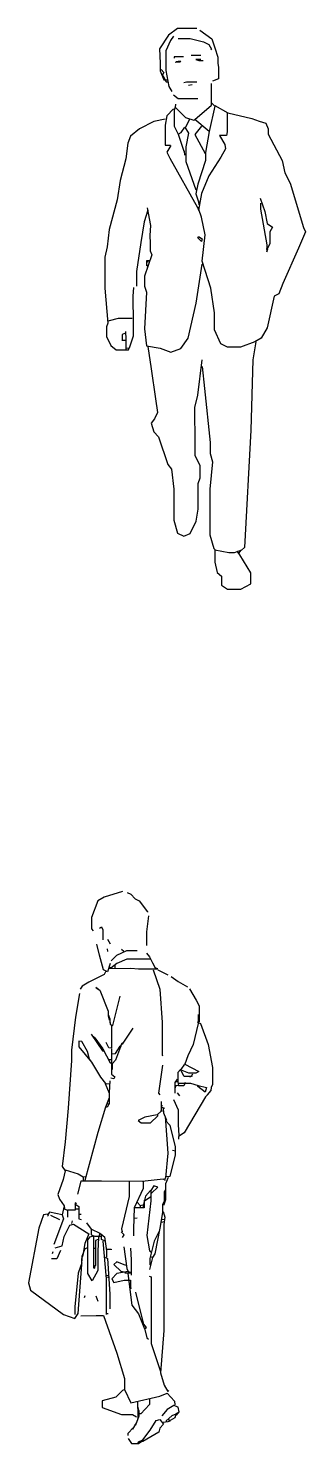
# Model space of a CAD drawing. Header units: millimetres. Extents: x 240 to 275, y 328 to 510.
import ezdxf

# ---------------------------------------------------------------- set-up
doc = ezdxf.new("R2010")
doc.units = ezdxf.units.MM
doc.layers.add('Standard', color=7, linetype='Continuous')

msp = doc.modelspace()

# ---------------------------------------------------------------- linework, layer by layer
at = {"layer": 'Standard', "color": 4, "linetype": 'Continuous'}
for points in [[(261.42, 510.27), (258.95, 510.27), (257.75, 509.37), (256.62, 507.64), (256.69, 505.77), (256.69, 504.77), (257.15, 503.64), (257.62, 503.64)], [(261.82, 510.04), (263.35, 508.91), (263.75, 507.77), (264.12, 506.57), (264.12, 505.77), (264.19, 505.24), (264.19, 503.77), (263.42, 503.44)], [(258.42, 509.24), (258.02, 508.71), (257.42, 507.37), (257.42, 504.84), (257.82, 502.77), (258.22, 502.11)], [(259.02, 508.97), (260.55, 508.97), (262.29, 508.51), (262.95, 508.17), (263.29, 507.57), (263.22, 507.51)], [(259.69, 506.61), (258.49, 506.61), (258.49, 506.44)], [(258.62, 505.91), (259.22, 505.97), (259.35, 506.04)], [(259.29, 506.04), (258.75, 505.97), (258.75, 505.91)], [(260.69, 506.81), (261.95, 506.81)], [(261.95, 506.24), (261.29, 506.24), (261.69, 506.11), (262.22, 506.11)], [(256.82, 504.97), (257.15, 504.57), (256.95, 504.17)], [(257.02, 504.17), (257.49, 503.37), (257.69, 503.37)], [(261.42, 503.34), (260.09, 503.34), (259.75, 503.24)], [(260.82, 502.97), (260.35, 502.91)], [(263.35, 500.64), (263.75, 500.24), (263.02, 496.97), (261.15, 498.51), (263.29, 500.37), (263.29, 503.17)], [(258.42, 501.71), (259.02, 501.24), (260.69, 501.24), (261.55, 501.24)], [(258.69, 500.51), (258.62, 500.11), (259.95, 498.77), (261.02, 498.44), (261.15, 498.51)], [(263.75, 500.31), (265.42, 499.37), (268.49, 498.64), (269.42, 498.31), (270.29, 498.04), (270.59, 497.31), (270.59, 496.64), (272.42, 493.24), (272.75, 491.64), (273.42, 490.31), (275.15, 484.57), (275.42, 484.04), (274.49, 481.91), (272.49, 477.37), (271.95, 476.04), (271.35, 475.71), (270.49, 471.64), (269.69, 470.31), (268.89, 469.84), (267.02, 469.14), (265.35, 469.14), (264.49, 469.57), (263.69, 471.37), (263.69, 473.57), (263.22, 476.77), (262.09, 480.24), (262.49, 483.64), (262.02, 485.91), (261.69, 486.91)], [(257.35, 498.57), (255.89, 498.24), (254.02, 497.31), (252.89, 496.37), (252.55, 495.44), (252.29, 493.44), (251.55, 490.64), (251.15, 488.17), (250.15, 484.31), (249.89, 482.11), (249.59, 480.77), (249.59, 476.77), (249.95, 472.24), (249.79, 471.77), (249.79, 470.51), (250.35, 469.37), (251.02, 468.81), (252.62, 468.81), (252.69, 469.04)], [(258.42, 499.91), (257.55, 498.97), (257.35, 497.77), (257.35, 495.21), (258.02, 495.21)], [(258.62, 500.11), (258.52, 499.71), (258.52, 497.64), (259.02, 496.64), (259.42, 496.84), (259.89, 497.51), (260.35, 496.77), (259.99, 494.97), (259.99, 493.11), (261.29, 489.44)], [(260.49, 498.51), (259.95, 497.51)], [(265.32, 499.37), (265.32, 496.91), (265.22, 496.47), (264.35, 496.47), (265.02, 495.31), (265.09, 494.71), (264.49, 493.64), (262.95, 491.24), (262.02, 488.97), (261.62, 486.84)], [(259.02, 496.64), (259.75, 494.44)], [(262.02, 497.64), (261.15, 496.57), (262.49, 494.11)], [(263.02, 496.97), (262.52, 494.24), (262.52, 493.24), (261.55, 490.17), (261.29, 488.91), (261.62, 487.91), (261.82, 487.91)], [(258.09, 495.17), (257.55, 494.31), (257.95, 493.51), (261.49, 487.17)], [(259.89, 493.91), (259.82, 494.44), (259.89, 494.44)], [(261.62, 487.91), (261.69, 487.51)], [(269.55, 488.37), (269.89, 487.51), (270.15, 486.64), (270.49, 485.11), (271.15, 484.64), (270.82, 484.04), (270.82, 482.51), (270.49, 481.77), (270.35, 481.77)], [(269.62, 487.71), (269.62, 486.97), (270.42, 482.37), (270.42, 481.44), (270.55, 481.77)], [(255.09, 486.84), (254.62, 485.31), (254.22, 482.64), (253.65, 478.91), (253.65, 477.04)], [(255.02, 487.11), (255.45, 484.84), (255.37, 483.57), (255.4, 482.57), (255.4, 481.57), (255.62, 481.04), (254.69, 478.31), (254.69, 477.04), (254.95, 476.24), (254.69, 471.51), (254.95, 469.31), (256.69, 469.04), (258.09, 468.51), (259.35, 468.97), (260.29, 470.31), (261.35, 474.84), (262.09, 479.84), (262.15, 479.84)], [(261.69, 486.77), (261.55, 487.17), (261.69, 487.17)], [(261.62, 483.44), (262.09, 483.11), (262.02, 482.77), (261.55, 483.24), (261.62, 483.44)], [(254.99, 479.64), (254.99, 480.31), (255.29, 480.31)], [(255.15, 480.31), (255.02, 480.11)], [(255.09, 479.71), (255.02, 479.44)], [(253.25, 476.84), (253.2, 475.71), (253.21, 472.24), (253.21, 470.57), (252.69, 469.04), (252.35, 468.97)], [(253.09, 472.87), (251.29, 472.87), (250.15, 472.57), (249.95, 472.51)], [(252.22, 470.97), (251.79, 470.77), (251.79, 470.11)], [(252.25, 471.17), (252.27, 470.17), (252.27, 468.71)], [(251.75, 470.04), (252.22, 470.04)], [(255.09, 469.24), (255.55, 466.37), (256.09, 462.51), (256.35, 460.71), (255.95, 459.91), (255.55, 459.37), (255.89, 458.24), (256.49, 457.57), (257.69, 454.04), (258.15, 453.44), (258.45, 450.84), (258.45, 446.84), (258.95, 445.17), (259.75, 444.77), (260.55, 445.11), (261.35, 446.71), (261.59, 448.24), (261.59, 451.57), (261.85, 452.31), (261.85, 453.84), (261.22, 455.17), (261.19, 457.71), (261.14, 460.31), (261.14, 461.37), (261.55, 462.97), (262.09, 467.51)], [(269.02, 469.84), (268.62, 467.51), (268.35, 458.44), (267.55, 443.31), (267.15, 442.97), (266.22, 442.61), (265.55, 442.61), (263.75, 442.97), (263.75, 441.44), (264.02, 440.11), (264.59, 439.64), (264.59, 438.44), (265.35, 437.94), (267.09, 437.94), (268.35, 438.64), (268.35, 440.04), (266.95, 442.37), (266.62, 442.84)], [(262.09, 466.64), (262.42, 463.84), (263.15, 456.84), (263.15, 455.44), (263.42, 454.37), (263.09, 450.84), (263.09, 444.97), (263.62, 443.17), (263.82, 442.97)], [(267.09, 442.97), (266.82, 442.64)]]:
    msp.add_lwpolyline(points, dxfattribs=at)
at = {"layer": 'Standard', "linetype": 'Continuous'}
for points in [[(251.87, 398.94), (249.47, 398.21), (248.67, 397.74), (247.87, 395.61), (247.87, 394.14), (248.07, 393.87)], [(252.47, 398.81), (252.93, 398.61), (253.47, 398.01), (254, 397.74), (255.07, 396.34), (255.07, 396.27)], [(248.87, 394.21), (249.13, 394.41), (249.3, 394.01), (249.3, 392.74)], [(255.2, 395.81), (254.93, 393.74), (254.93, 392.01)], [(249.93, 392.81), (250.27, 392.21)], [(250.27, 389.67), (249.93, 388.61), (249.4, 388.87), (248.87, 390.74), (248.6, 392.01), (248.53, 392.14)], [(249.87, 391.54), (249.93, 391.21)], [(250.4, 390.01), (251.13, 390.74), (252.4, 391.34), (253.73, 391.34)], [(252, 391.21), (251.73, 391.47)], [(254.93, 391.01), (255.33, 390.54), (255.73, 389.74), (256.13, 388.94)], [(250.13, 389.04), (252.93, 389.06), (253.93, 389), (256.4, 389), (256.13, 389.07)], [(255.4, 390.21), (252.4, 390.21), (251.13, 389.67), (250.33, 389.07), (250.2, 389.14)], [(250.87, 389.41), (250.87, 389.07)], [(255.8, 388.87), (256.67, 386.34), (256.97, 382.07), (256.97, 377.87), (257, 377.74)], [(256.4, 388.87), (257.67, 388.21)], [(249.67, 388.61), (249.47, 388.27), (247.53, 387.27), (246.67, 386.74), (246.4, 386.34)], [(258.13, 388.01), (259, 387.34), (260.2, 386.67)], [(246.33, 385.81), (245.8, 382.74), (245.3, 378.47), (245.3, 377.14), (244.87, 371.01), (244.47, 366.67), (244.07, 363.47), (244.47, 362.94), (244.2, 361.81), (243.53, 359.87), (243.73, 359.27), (244.33, 358.41), (244.07, 357.27), (242.47, 357.61), (242.2, 357.21), (242.27, 357.07)], [(248.4, 386.61), (248.73, 386.41)], [(248.47, 386.54), (248.93, 386.21), (250, 383.54), (250, 382.87), (250.13, 382.34)], [(250.2, 382.41), (250.27, 381.81), (250.6, 381.67), (251.53, 385.47)], [(260.47, 386.41), (261.33, 384.94), (261.7, 384.21), (261.72, 383.34), (261.72, 382.14)], [(250.43, 381.61), (250.43, 378.74), (250.07, 378.81), (249.73, 379.47)], [(250, 383.07), (250.2, 382.54), (250.2, 382.01)], [(261.57, 383.07), (261.57, 381.94), (260.93, 379.21), (260.27, 377.74), (259.87, 376.67)], [(261.47, 382.14), (261.87, 381.94), (262.87, 379.21), (263.43, 376.27), (263.43, 374.07), (263.27, 373.67), (263.2, 373.27), (262.73, 372.74)], [(247.8, 377.07), (247.6, 377.34), (247.33, 378.34), (246.6, 379.61), (246.23, 379.67), (246.23, 378.94), (247.87, 376.94), (249, 375.01), (249.67, 374.21), (250.27, 374.14)], [(247.8, 380.54), (249.27, 378.41), (249.4, 378.41)], [(247.87, 380.47), (248.27, 380.07), (248.2, 380.01)], [(248.27, 380.07), (249.33, 378.67), (250.27, 376.87), (250.4, 376.87)], [(253.2, 381.34), (251.8, 379.27), (251.73, 379.27)], [(250.43, 378.67), (250.43, 375.41), (250.87, 375.07), (250.73, 374.81), (250.33, 374.87)], [(252, 379.54), (251.73, 379.27), (250.93, 377.21), (250.53, 376.74), (250.4, 376.81)], [(250.47, 378.01), (250.93, 378.07), (251.53, 379.01), (251.67, 378.94)], [(251.73, 379.21), (251.53, 379.01)], [(250, 377.27), (250.33, 377.27)], [(250.53, 376.74), (250.53, 376.01)], [(257, 376.54), (256.47, 372.94), (256.67, 372.74)], [(259.4, 376.01), (259.87, 376.67), (261.67, 375.74), (261.27, 375.51), (260.4, 375.51), (259.53, 375.87)], [(249.6, 374.21), (250.13, 372.94)], [(250.23, 374.54), (250.15, 373.01), (250.15, 371.54), (249.8, 371.61)], [(258.87, 374.74), (258.57, 374.34), (258.57, 372.94)], [(258.67, 374.47), (258.93, 374.47)], [(259.93, 374.34), (259.73, 373.91), (259.07, 373.91), (258.67, 373.94)], [(260.87, 375.41), (260.67, 375.11), (259.8, 375.11), (259.33, 376.01), (258.97, 375.61), (258.97, 374.41), (259.07, 373.94)], [(259.07, 374.24), (260.6, 374.24), (261.6, 373.94), (262.67, 373.67), (262.47, 373.07), (261.53, 373.81), (261.53, 373.87)], [(260.8, 375.14), (260.47, 375.01)], [(258.73, 373.87), (258.6, 373.54)], [(258.87, 373.01), (259.2, 372.61)], [(263.07, 373.07), (262.53, 372.47), (259.8, 367.81), (259.07, 367.34), (259.07, 367.01)], [(250.13, 372.34), (249.67, 371.14), (248.67, 367.87), (247, 361.67)], [(250.07, 371.54), (249.87, 371.14), (249.67, 371.14)], [(256.83, 371.87), (256.83, 370.61), (256.33, 370.14), (254.73, 369.87), (253.87, 369.41), (254.27, 369.11), (255.47, 369.11), (256.4, 370.01), (256.4, 370.14)], [(256.73, 370.67), (257, 370.67)], [(256.93, 371.41), (256.87, 371.14), (257.27, 371.01)], [(257.07, 371.01), (257.13, 370.41), (257.53, 369.47), (257.47, 369.41)], [(259.13, 367.54), (259.07, 368.87), (259.07, 370.74), (258.47, 372.07)], [(257.33, 369.94), (257.67, 365.21), (257.4, 362.01), (257.27, 361.87)], [(257.4, 369.41), (257.93, 368.81), (258.63, 366.01), (258.63, 365.01), (257.93, 362.21), (257.47, 362.14)], [(258.67, 365.47), (258.27, 365.54)], [(244.47, 363.07), (246.13, 362.54), (246.8, 362.14), (247.07, 362.21)], [(257.4, 361.67), (257.07, 361.87), (254.4, 361.57), (249.13, 361.59), (246.47, 361.59), (246.07, 359.94)], [(246.8, 362.14), (246.8, 361.67)], [(252.7, 361.54), (252.7, 359.61), (251.73, 355.47), (251.8, 355.07)], [(254.5, 361.61), (254.5, 360.67), (253.33, 358.14), (253.27, 355.47), (253.27, 354.54)], [(257.73, 362.07), (257.37, 361.27), (257.37, 359.21), (257.2, 358.67), (257.13, 358.47)], [(255.47, 360.41), (254.8, 359.67), (254.53, 358.47), (254.53, 358.27)], [(255.6, 360.07), (256.4, 360.81), (255.87, 361.01), (255.5, 360.41), (255.5, 359.07), (255, 354.61), (255.33, 352.61), (255.53, 352.47)], [(257.4, 360.47), (257.2, 360.21), (257.2, 359.07)], [(244.27, 358.07), (244.73, 357.87)], [(244.33, 358.41), (244.4, 358.07)], [(245.93, 358.67), (245.77, 358.81), (245.77, 357.87), (244.77, 357.87), (244.77, 356.94)], [(245.73, 358.67), (246.23, 358.34), (246.23, 356.74), (246.53, 356.67)], [(245.8, 358.01), (246.2, 358.01)], [(254.63, 359.07), (254.63, 358.17), (253.47, 358.17)], [(253.73, 358.87), (254.13, 358.47), (254.47, 358.54)], [(254.13, 358.47), (254.13, 358.21)], [(255.47, 359.54), (254.73, 359.07), (254.6, 359.07)], [(257.2, 359.01), (257, 358.54), (257, 357.54), (256.67, 355.54), (256, 352.21), (255.73, 351.74), (255.53, 351.81)], [(242.2, 357.34), (241.67, 357.27), (241.07, 355.54), (239.73, 348.47), (240, 347.54), (244.27, 344.41), (245.73, 343.87), (246.13, 344.54), (246.6, 350.87), (246.6, 351.61), (246.67, 351.61)], [(242.6, 357.21), (243.73, 356.67)], [(244.07, 357.27), (244.27, 356.74), (243, 353.41)], [(243.2, 353.01), (244.07, 353.27), (244.33, 354.47), (245.07, 355.94), (245.53, 356.07), (247.53, 354.81), (247, 353.54), (246.73, 352.07), (246.67, 351.81)], [(245.33, 356.14), (245.4, 356.47)], [(246.27, 357.34), (246.53, 357.34)], [(247.2, 356.21), (247.83, 355.41), (247.83, 354.67), (248.27, 354.51), (249, 354.51)], [(253.27, 356.81), (253.73, 356.87)], [(257.07, 357.67), (257.3, 356.94), (257.18, 356.01), (257.16, 347.01), (257.16, 342.34), (256.73, 336.87), (257.2, 335.27), (257.67, 334.47), (257.8, 334.61)], [(257.27, 356.67), (256.87, 356.61)], [(257.2, 356.34), (256.87, 356.27)], [(247.87, 355.41), (248.93, 354.87), (248.77, 354.27), (248.68, 352.61), (248.68, 350.07), (247.93, 348.74), (247.4, 349.67), (247.4, 354.01), (247.67, 354.41), (248.1, 354.54), (248.12, 353.21), (248.12, 350.41), (248.2, 350.41)], [(248.93, 354.87), (249.2, 354.74)], [(249.6, 353.87), (249.13, 354.07), (249.13, 354.74), (249.53, 354.41), (249.8, 352.61), (249.8, 351.81)], [(251.87, 354.34), (252.07, 354.67), (251.67, 355.07)], [(256.53, 355.07), (255.93, 353.87), (255.37, 351.61), (255.37, 350.87), (255.4, 350.81)], [(243.87, 352.67), (243.4, 351.57), (242.73, 351.57)], [(242.87, 352.47), (242.8, 352.21)], [(247.33, 353.01), (247, 352.87), (246.6, 351.87), (246.6, 351.34)], [(248.73, 354.07), (248.37, 353.94), (248.37, 350.74), (248.07, 350.61)], [(248.07, 352.94), (248.33, 352.94)], [(249.33, 353.87), (249.73, 349.01), (249.73, 344.41)], [(249.87, 352.81), (250.4, 352.81), (250.4, 352.74)], [(252, 353.14), (252.4, 350.34), (252.6, 349.94), (251.13, 349.67), (250.47, 349.01), (250.73, 348.54), (252.07, 348.84), (252.9, 348.84), (252.9, 348.01), (252.93, 347.74), (252.73, 347.67)], [(252.9, 352.94), (252.98, 351.47), (252.98, 349.47)], [(246.6, 351.07), (246.13, 349.74), (245.73, 345.41), (245.73, 344.41)], [(248.27, 350.61), (248.2, 350.27)], [(249.6, 351.81), (249.93, 351.61), (250.2, 347.01), (250.2, 345.14)], [(252.27, 350.74), (251.13, 351.21), (250.73, 350.87), (251.67, 349.94), (251.67, 349.87)], [(255.73, 351.74), (255.33, 350.21)], [(249.73, 349.47), (250, 349.41)], [(249.73, 349.27), (250, 349.21)], [(251.67, 350.01), (252.2, 349.87)], [(252.13, 349.77), (253, 349.77)], [(252.53, 349.67), (253.07, 345.61), (253.93, 344.47), (254.67, 342.54), (254.93, 342.74), (254.47, 343.34), (254.4, 343.27)], [(252.6, 349.94), (253, 349.81)], [(255.27, 349.34), (255.53, 349.27), (255.53, 340.67), (256.73, 337.07)], [(253.53, 347.27), (254.4, 343.81), (254.53, 343.34)], [(247, 346.81), (246.93, 346.54)], [(248.4, 346.81), (248.67, 346.14)], [(246.47, 344.24), (248.47, 344.26), (249.4, 344.26), (251.13, 339.41), (252.1, 336.14), (252.1, 334.74), (252.93, 333.01), (256.67, 333.87), (257.6, 334.27), (258.53, 333.21), (258.6, 332.74)], [(249.73, 344.54), (250, 344.54)], [(254.73, 342.47), (255, 341.41), (255.2, 341.21)], [(252.13, 334.74), (251.87, 334.61), (251, 333.74), (249.23, 333.27), (249.23, 332.41), (251.73, 331.51), (253.13, 331.51), (253.67, 331.21)], [(253.77, 333.14), (253.77, 332.27)], [(253.8, 332.54), (253.93, 332.07), (253.87, 332.07)], [(253.83, 332.34), (253.83, 331.07), (253.8, 331.01)], [(255.33, 333.47), (255.33, 332.81), (254.2, 331.61), (254.07, 331.61)], [(258.8, 331.41), (259.13, 331.87), (259, 332.47), (258.47, 332.67), (257.6, 332.14), (256.93, 331.34)], [(252.6, 328.41), (253, 327.77), (253.93, 327.77), (254.33, 328.07), (255.4, 329.47), (256.2, 330.74), (256.67, 330.87), (257.13, 330.27), (256.67, 329.74), (256.53, 329.21), (254.47, 328.01), (254.4, 328.01)], [(253.67, 330.47), (253.13, 329.61), (253, 329.61)], [(253.97, 332.01), (253.97, 331.27), (253.53, 330.14), (253.4, 330.14)], [(259.13, 331.81), (258.73, 331.54), (258.6, 331.07), (257.67, 330.54), (257.07, 330.47)], [(258.73, 331.54), (258.2, 331.34), (257.47, 330.67), (257.47, 330.61)], [(257.73, 331.01), (257.93, 330.61)], [(253.27, 329.81), (252.53, 329.07), (252.53, 328.81)], [(254.33, 328.14), (253.87, 327.94), (253.8, 327.74)]]:
    msp.add_lwpolyline(points, dxfattribs=at)

doc.saveas('drawing.dxf')
